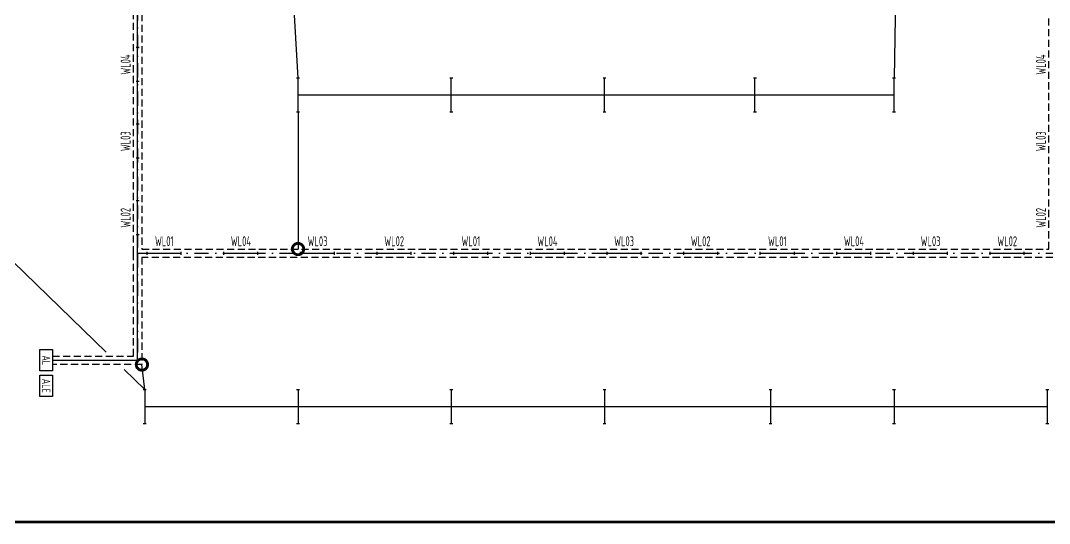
# Model space of a CAD drawing. Header units: millimetres. Extents: x -691095 to 2797013, y -349436 to 2050109.
# Drawn here: x 1383678 to 1419929, y 1575308 to 1593031 of the extents above; entities that cross this region are included whole.
import ezdxf
from ezdxf.enums import TextEntityAlignment as Align

# ---------------------------------------------------------------- set-up
doc = ezdxf.new("R2010")
doc.units = ezdxf.units.MM
doc.header["$LTSCALE"] = 1000
doc.linetypes.add('DASHDOT', pattern=[1, 0.5, -0.25, 0, -0.25])
doc.linetypes.add('HIDDEN', pattern=[0.375, 0.25, -0.125])
for name, color, linetype, plot in [('E-LANE-CENTER', 6, 'Continuous', False), ('E-LITE-CENTER', 5, 'DASHDOT', False), ('E-LITE-CENTER-JOIN', 1, 'Continuous', False)]:
    doc.layers.add(name, color=color, linetype=linetype, plot=plot)
for name, color, linetype in [('E-LITE-LITE', 3, 'Continuous'), ('E-LITE-WIRE', 4, 'Continuous'), ('E-POWR-EQPM', 3, 'Continuous'), ('E-UNIV-EL', 140, 'Continuous'), ('E-UNIV-EL2', 40, 'HIDDEN'), ('E-UNIV-NOTE', 6, 'Continuous'), ('防火分区', 2, 'Continuous')]:
    doc.layers.add(name, color=color, linetype=linetype)
doc.styles.add('TH-STYLE3', font='tssdeng.shx', dxfattribs={"width": 0.65, "bigfont": 'tssdchn.shx'})

# ---------------------------------------------------------------- blocks, each defined once
blk = doc.blocks.new('E-BDB001')
blk.add_lwpolyline([(-2.5, -1.5), (-2.5, 1.5), (2.5, 1.5), (2.5, -1.5)], close=True)
at = {"layer": 'E-UNIV-EL', "style": 'TH-STYLE3', "width": 0.7}
blk.add_attdef('BOX', text='', height=2, dxfattribs=at).set_placement((0, 0), align=Align.MIDDLE)
blk = doc.blocks.new('E-BDB003')
blk.add_lwpolyline([(-2.5, -1.5), (-2.5, 1.5), (2.5, 1.5), (2.5, -1.5)], close=True)
at = {"layer": 'E-UNIV-EL', "style": 'TH-STYLE3', "width": 0.7}
blk.add_attdef('BOX', text='', height=2, dxfattribs=at).set_placement((0, 0), align=Align.MIDDLE)
blk = doc.blocks.new('E-BL001-1')
for p, q in [((-6, -0.5), (-6, 0.5)), ((-6, 0), (6, 0)), ((6, -0.5), (6, 0.5))]:
    blk.add_line(p, q)

msp = doc.modelspace()

# ---------------------------------------------------------------- linework, layer by layer
at = {"layer": 'E-LANE-CENTER'}
msp.add_line((1387803.52671, 1584829.81282), (1387803.52671, 1617029.81282), dxfattribs=at)
msp.add_line((1387803.52671, 1584829.81282), (1387803.52671, 1617029.81282), dxfattribs=at)
at = {"layer": 'E-LITE-CENTER'}
for p, q in [((1387803.52672, 1606529.81282), (1387803.52671, 1584829.81282)), ((1387803.52672, 1606529.81282), (1387803.52671, 1584829.81282)), ((1387803.52672, 1606529.81282), (1387803.52671, 1584829.81282)), ((1387803.52672, 1606529.81282), (1387803.52671, 1584829.81282)), ((1387803.52672, 1606529.81282), (1387803.52671, 1584829.81282)), ((1387803.52672, 1606529.81282), (1387803.52671, 1584829.81282)), ((1387803.52672, 1606529.81282), (1387803.52671, 1584829.81282)), ((1387803.52672, 1606529.81282), (1387803.52671, 1584829.81282)), ((1387803.52672, 1606529.81282), (1387803.52671, 1584829.81282)), ((1387803.52672, 1606529.81282), (1387803.52671, 1584829.81282)), ((1387803.52671, 1584829.81282), (1420053.52671, 1584829.81282)), ((1387803.52671, 1584829.81282), (1387803.52671, 1581057.31896)), ((1387803.52671, 1584829.81282), (1420053.52671, 1584829.81282)), ((1387803.52671, 1584829.81282), (1387803.52671, 1581057.31896)), ((1387803.52671, 1584829.81282), (1420053.52671, 1584829.81282)), ((1387803.52671, 1584829.81282), (1387803.52671, 1581057.31896)), ((1387803.52671, 1584829.81282), (1420053.52671, 1584829.81282)), ((1387803.52671, 1584829.81282), (1387803.52671, 1581057.31896)), ((1387803.52671, 1584829.81282), (1420053.52671, 1584829.81282)), ((1387803.52671, 1584829.81282), (1387803.52671, 1581057.31896)), ((1387803.52671, 1584829.81282), (1420053.52671, 1584829.81282)), ((1387803.52671, 1584829.81282), (1387803.52671, 1581057.31896)), ((1387803.52671, 1584829.81282), (1420053.52671, 1584829.81282)), ((1387803.52671, 1584829.81282), (1387803.52671, 1581057.31896)), ((1387803.52671, 1584829.81282), (1420053.52671, 1584829.81282)), ((1387803.52671, 1584829.81282), (1387803.52671, 1581057.31896)), ((1387803.52671, 1584829.81282), (1420053.52671, 1584829.81282)), ((1387803.52671, 1584829.81282), (1387803.52671, 1581057.31896)), ((1387803.52671, 1584829.81282), (1420053.52671, 1584829.81282)), ((1387803.52671, 1584829.81282), (1387803.52671, 1581057.31896)), ((1384803.52671, 1581057.31896), (1387803.52671, 1581057.31896)), ((1384803.52671, 1581057.31896), (1387803.52671, 1581057.31896)), ((1384803.52671, 1581057.31896), (1387803.52671, 1581057.31896)), ((1384803.52671, 1581057.31896), (1387803.52671, 1581057.31896)), ((1384803.52671, 1581057.31896), (1387803.52671, 1581057.31896)), ((1384803.52671, 1581057.31896), (1387803.52671, 1581057.31896)), ((1384803.52671, 1581057.31896), (1387803.52671, 1581057.31896)), ((1384803.52671, 1581057.31896), (1387803.52671, 1581057.31896)), ((1384803.52671, 1581057.31896), (1387803.52671, 1581057.31896)), ((1384803.52671, 1581057.31896), (1387803.52671, 1581057.31896))]:
    msp.add_line(p, q, dxfattribs=at)
at = {"layer": 'E-LITE-CENTER-JOIN'}
msp.add_lwpolyline([(1384803.52671, 1581057.31896), (1387803.52671, 1581057.31896), (1387803.52671, 1584829.81282)], dxfattribs=at)
msp.add_lwpolyline([(1384803.52671, 1581057.31896), (1387803.52671, 1581057.31896), (1387803.52671, 1584829.81282)], dxfattribs=at)
at = {"layer": 'E-LITE-WIRE', "color": 30, "true_color": 0xf26722}
for p, q in [((1393453.41055, 1591005.02455), (1393203.41054, 1595629.77454)), ((1393453.41055, 1591005.02455), (1393203.41054, 1595629.77454)), ((1414528.77673, 1595277.94543), (1414453.41055, 1591005.02455)), ((1414528.77673, 1595277.94543), (1414453.41055, 1591005.02455)), ((1386699.85677, 1581342.87574), (1383003.16054, 1584929.77454)), ((1386699.85677, 1581342.87574), (1383003.16054, 1584929.77454)), ((1388053.41055, 1580029.52455), (1387327.96698, 1580733.42135)), ((1388053.41055, 1580029.52455), (1387327.96698, 1580733.42135))]:
    msp.add_line(p, q, dxfattribs=at)
at = {"layer": 'E-LITE-WIRE'}
for p, q in [((1414453.52673, 1590403.19544), (1393453.52673, 1590403.19544, 0.00407)), ((1414453.52673, 1590403.19544), (1393453.52673, 1590403.19544, 0.00407)), ((1388053.52673, 1579427.69544), (1419853.52673, 1579427.69544, 0.00407)), ((1388053.52673, 1579427.69544), (1419853.52673, 1579427.69544, 0.00407))]:
    msp.add_line(p, q, dxfattribs=at)
at = {"layer": 'E-LITE-WIRE', "color": 2}
for p, q in [((1393453.41055, 1589805.02455), (1393453.41055, 1584979.81282)), ((1393453.41055, 1589805.02455), (1393453.41055, 1584979.81282)), ((1388053.41055, 1580029.52455), (1387953.52671, 1580907.31896)), ((1388053.41055, 1580029.52455), (1387953.52671, 1580907.31896))]:
    msp.add_line(p, q, dxfattribs=at)
at = {"layer": 'E-LITE-WIRE', "color": 2, "const_width": 400}
for points in [[(1393403.41055, 1584979.81282, 1), (1393503.41055, 1584979.81282, 1), (1393403.41055, 1584979.81282, -1)], [(1393403.41055, 1584979.81282, 1), (1393503.41055, 1584979.81282, 1), (1393403.41055, 1584979.81282, -1)], [(1387903.52671, 1580907.31896, 1), (1388003.52671, 1580907.31896, 1), (1387903.52671, 1580907.31896, -1)], [(1387903.52671, 1580907.31896, 1), (1388003.52671, 1580907.31896, 1), (1387903.52671, 1580907.31896, -1)]]:
    msp.add_lwpolyline(points, format="xyb", dxfattribs=at)
at = {"layer": 'E-UNIV-EL2'}
for p, q in [((1387653.52671, 1584829.81282), (1387653.52672, 1606529.81282)), ((1387653.52671, 1584829.81282), (1387653.52672, 1606529.81282)), ((1387653.52671, 1584829.81282), (1387653.52672, 1606529.81282)), ((1387653.52671, 1584829.81282), (1387653.52672, 1606529.81282)), ((1387653.52671, 1584829.81282), (1387653.52672, 1606529.81282)), ((1387653.52671, 1584829.81282), (1387653.52672, 1606529.81282)), ((1387653.52671, 1584829.81282), (1387653.52672, 1606529.81282)), ((1387653.52671, 1584829.81282), (1387653.52672, 1606529.81282)), ((1387653.52671, 1584829.81282), (1387653.52672, 1606529.81282)), ((1387653.52671, 1584829.81282), (1387653.52672, 1606529.81282)), ((1387953.52672, 1606379.81282), (1387953.52671, 1584979.81282)), ((1387953.52672, 1606379.81282), (1387953.52671, 1584979.81282)), ((1387953.52672, 1606379.81282), (1387953.52671, 1584979.81282)), ((1387953.52672, 1606379.81282), (1387953.52671, 1584979.81282)), ((1387953.52672, 1606379.81282), (1387953.52671, 1584979.81282)), ((1387953.52672, 1606379.81282), (1387953.52671, 1584979.81282)), ((1387953.52672, 1606379.81282), (1387953.52671, 1584979.81282)), ((1387953.52672, 1606379.81282), (1387953.52671, 1584979.81282)), ((1387953.52672, 1606379.81282), (1387953.52671, 1584979.81282)), ((1387953.52672, 1606379.81282), (1387953.52671, 1584979.81282)), ((1419903.52671, 1584979.81282), (1419903.52671, 1600929.81282)), ((1419903.52671, 1584979.81282), (1419903.52671, 1600929.81282)), ((1419903.52671, 1584979.81282), (1419903.52671, 1600929.81282)), ((1419903.52671, 1584979.81282), (1419903.52671, 1600929.81282)), ((1419903.52671, 1584979.81282), (1419903.52671, 1600929.81282)), ((1419903.52671, 1584979.81282), (1419903.52671, 1600929.81282)), ((1419903.52671, 1584979.81282), (1419903.52671, 1600929.81282)), ((1419903.52671, 1584979.81282), (1419903.52671, 1600929.81282)), ((1419903.52671, 1584979.81282), (1419903.52671, 1600929.81282)), ((1419903.52671, 1584979.81282), (1419903.52671, 1600929.81282)), ((1387953.52671, 1584979.81282), (1419903.52671, 1584979.81282)), ((1387953.52671, 1584979.81282), (1419903.52671, 1584979.81282)), ((1387953.52671, 1584979.81282), (1419903.52671, 1584979.81282)), ((1387953.52671, 1584979.81282), (1419903.52671, 1584979.81282)), ((1387953.52671, 1584979.81282), (1419903.52671, 1584979.81282)), ((1387953.52671, 1584979.81282), (1419903.52671, 1584979.81282)), ((1387953.52671, 1584979.81282), (1419903.52671, 1584979.81282)), ((1387953.52671, 1584979.81282), (1419903.52671, 1584979.81282)), ((1387953.52671, 1584979.81282), (1419903.52671, 1584979.81282)), ((1387953.52671, 1584979.81282), (1419903.52671, 1584979.81282)), ((1387653.52671, 1581207.31896), (1387653.52671, 1584829.81282)), ((1387653.52671, 1581207.31896), (1387653.52671, 1584829.81282)), ((1387653.52671, 1581207.31896), (1387653.52671, 1584829.81282)), ((1387653.52671, 1581207.31896), (1387653.52671, 1584829.81282)), ((1387653.52671, 1581207.31896), (1387653.52671, 1584829.81282)), ((1387653.52671, 1581207.31896), (1387653.52671, 1584829.81282)), ((1387653.52671, 1581207.31896), (1387653.52671, 1584829.81282)), ((1387653.52671, 1581207.31896), (1387653.52671, 1584829.81282)), ((1387653.52671, 1581207.31896), (1387653.52671, 1584829.81282)), ((1387653.52671, 1581207.31896), (1387653.52671, 1584829.81282)), ((1420053.52671, 1584679.81282), (1387953.52671, 1584679.81282)), ((1387953.52671, 1584679.81282), (1387953.52671, 1580907.31896)), ((1420053.52671, 1584679.81282), (1387953.52671, 1584679.81282)), ((1387953.52671, 1584679.81282), (1387953.52671, 1580907.31896)), ((1420053.52671, 1584679.81282), (1387953.52671, 1584679.81282)), ((1387953.52671, 1584679.81282), (1387953.52671, 1580907.31896)), ((1420053.52671, 1584679.81282), (1387953.52671, 1584679.81282)), ((1387953.52671, 1584679.81282), (1387953.52671, 1580907.31896)), ((1420053.52671, 1584679.81282), (1387953.52671, 1584679.81282)), ((1387953.52671, 1584679.81282), (1387953.52671, 1580907.31896)), ((1420053.52671, 1584679.81282), (1387953.52671, 1584679.81282)), ((1387953.52671, 1584679.81282), (1387953.52671, 1580907.31896)), ((1420053.52671, 1584679.81282), (1387953.52671, 1584679.81282)), ((1387953.52671, 1584679.81282), (1387953.52671, 1580907.31896)), ((1420053.52671, 1584679.81282), (1387953.52671, 1584679.81282)), ((1387953.52671, 1584679.81282), (1387953.52671, 1580907.31896)), ((1420053.52671, 1584679.81282), (1387953.52671, 1584679.81282)), ((1387953.52671, 1584679.81282), (1387953.52671, 1580907.31896)), ((1420053.52671, 1584679.81282), (1387953.52671, 1584679.81282)), ((1387953.52671, 1584679.81282), (1387953.52671, 1580907.31896)), ((1384803.52671, 1581207.31896), (1387653.52671, 1581207.31896)), ((1384803.52671, 1581207.31896), (1384803.52671, 1580907.31896)), ((1384803.52671, 1581207.31896), (1387653.52671, 1581207.31896)), ((1384803.52671, 1581207.31896), (1384803.52671, 1580907.31896)), ((1384803.52671, 1581207.31896), (1387653.52671, 1581207.31896)), ((1384803.52671, 1581207.31896), (1384803.52671, 1580907.31896)), ((1384803.52671, 1581207.31896), (1387653.52671, 1581207.31896)), ((1384803.52671, 1581207.31896), (1384803.52671, 1580907.31896)), ((1384803.52671, 1581207.31896), (1387653.52671, 1581207.31896)), ((1384803.52671, 1581207.31896), (1384803.52671, 1580907.31896)), ((1384803.52671, 1581207.31896), (1387653.52671, 1581207.31896)), ((1384803.52671, 1581207.31896), (1384803.52671, 1580907.31896)), ((1384803.52671, 1581207.31896), (1387653.52671, 1581207.31896)), ((1384803.52671, 1581207.31896), (1384803.52671, 1580907.31896)), ((1384803.52671, 1581207.31896), (1387653.52671, 1581207.31896)), ((1384803.52671, 1581207.31896), (1384803.52671, 1580907.31896)), ((1384803.52671, 1581207.31896), (1387653.52671, 1581207.31896)), ((1384803.52671, 1581207.31896), (1384803.52671, 1580907.31896)), ((1384803.52671, 1581207.31896), (1387653.52671, 1581207.31896)), ((1384803.52671, 1581207.31896), (1384803.52671, 1580907.31896)), ((1387953.52671, 1580907.31896), (1384803.52671, 1580907.31896)), ((1387953.52671, 1580907.31896), (1384803.52671, 1580907.31896)), ((1387953.52671, 1580907.31896), (1384803.52671, 1580907.31896)), ((1387953.52671, 1580907.31896), (1384803.52671, 1580907.31896)), ((1387953.52671, 1580907.31896), (1384803.52671, 1580907.31896)), ((1387953.52671, 1580907.31896), (1384803.52671, 1580907.31896)), ((1387953.52671, 1580907.31896), (1384803.52671, 1580907.31896)), ((1387953.52671, 1580907.31896), (1384803.52671, 1580907.31896)), ((1387953.52671, 1580907.31896), (1384803.52671, 1580907.31896)), ((1387953.52671, 1580907.31896), (1384803.52671, 1580907.31896))]:
    msp.add_line(p, q, dxfattribs=at)
at = {"layer": '防火分区', "const_width": 100}
msp.add_lwpolyline([(1437253.52671, 1625439.92939), (1437253.52671, 1622880.38771), (1441053.52609, 1622879.23793), (1441053.52609, 1624379.81326), (1449153.52721, 1624379.81326), (1449153.52671, 1622879.81282), (1449803.52671, 1622879.81282), (1449953.52671, 1593079.81282), (1422880.71169, 1593079.81282), (1422853.52671, 1588179.81282), (1422353.52671, 1582079.81282), (1422353.52671, 1575359.81282), (1419903.5683, 1575359.81282), (1417003.44837, 1575359.62879), (1411953.55311, 1575357.50444), (1400703.5683, 1575357.50033), (1400703.48756, 1575359.81282), (1398703.48756, 1575359.81282), (1398703.59134, 1575357.50444), (1387453.45138, 1575357.50444), (1382403.45113, 1575357.50442)], dxfattribs=at)
msp.add_lwpolyline([(1437253.52671, 1625439.92939), (1437253.52671, 1622880.38771), (1441053.52609, 1622879.23793), (1441053.52609, 1624379.81326), (1449153.52721, 1624379.81326), (1449153.52671, 1622879.81282), (1449803.52671, 1622879.81282), (1449953.52671, 1593079.81282), (1422880.71169, 1593079.81282), (1422853.52671, 1588179.81282), (1422353.52671, 1582079.81282), (1422353.52671, 1575359.81282), (1419903.5683, 1575359.81282), (1417003.44837, 1575359.62879), (1411953.55311, 1575357.50444), (1400703.5683, 1575357.50033), (1400703.48756, 1575359.81282), (1398703.48756, 1575359.81282), (1398703.59134, 1575357.50444), (1387453.45138, 1575357.50444), (1382403.45113, 1575357.50442)], dxfattribs=at)

# ---------------------------------------------------------------- block references
at = {"layer": 'E-LITE-LITE', "xscale": 100, "yscale": 100, "zscale": 100}
for p, rotation in [((1387803.52671, 1591479.81282), 90), ((1387803.52671, 1591479.81282), 90), ((1387803.52671, 1591479.81282), 90), ((1387803.52671, 1591479.81282), 90), ((1387803.52671, 1591479.81282), 90), ((1387803.52671, 1591479.81282), 90), ((1387803.52671, 1591479.81282), 90), ((1387803.52671, 1591479.81282), 90), ((1387803.52671, 1591479.81282), 90), ((1387803.52671, 1591479.81282), 90), ((1393453.41055, 1590405.02455), 90), ((1393453.41055, 1590405.02455), 90), ((1398853.41055, 1590405.02455), 90), ((1398853.41055, 1590405.02455), 90), ((1404253.41055, 1590405.02455), 90), ((1404253.41055, 1590405.02455), 90), ((1409553.41055, 1590405.02455), 90), ((1409553.41055, 1590405.02455), 90), ((1414453.41055, 1590405.02455), 90), ((1414453.41055, 1590405.02455), 90), ((1387803.52671, 1588779.81282), 90), ((1387803.52671, 1588779.81282), 90), ((1387803.52671, 1588779.81282), 90), ((1387803.52671, 1588779.81282), 90), ((1387803.52671, 1588779.81282), 90), ((1387803.52671, 1588779.81282), 90), ((1387803.52671, 1588779.81282), 90), ((1387803.52671, 1588779.81282), 90), ((1387803.52671, 1588779.81282), 90), ((1387803.52671, 1588779.81282), 90), ((1387803.52671, 1586079.81282), 90), ((1387803.52671, 1586079.81282), 90), ((1387803.52671, 1586079.81282), 90), ((1387803.52671, 1586079.81282), 90), ((1387803.52671, 1586079.81282), 90), ((1387803.52671, 1586079.81282), 90), ((1387803.52671, 1586079.81282), 90), ((1387803.52671, 1586079.81282), 90), ((1387803.52671, 1586079.81282), 90), ((1387803.52671, 1586079.81282), 90), ((1388053.41055, 1579429.52455), 270), ((1388053.41055, 1579429.52455), 270), ((1393453.41054, 1579429.52455), 270), ((1393453.41054, 1579429.52455), 270), ((1398853.41054, 1579429.52455), 270), ((1398853.41054, 1579429.52455), 270), ((1404253.41054, 1579429.52455), 270), ((1404253.41054, 1579429.52455), 270), ((1410103.41055, 1579429.52455), 270), ((1410103.41055, 1579429.52455), 270), ((1414453.41054, 1579429.52455), 270), ((1414453.41054, 1579429.52455), 270), ((1419853.41054, 1579429.52455), 270), ((1419853.41054, 1579429.52455), 270)]:
    msp.add_blockref('E-BL001-1', p, dxfattribs=dict(at, rotation=rotation))
for p in [(1388741.73163, 1584829.81282), (1388741.73163, 1584829.81282), (1388741.73163, 1584829.81282), (1388741.73163, 1584829.81282), (1388741.73163, 1584829.81282), (1388741.73163, 1584829.81282), (1388741.73163, 1584829.81282), (1388741.73163, 1584829.81282), (1388741.73163, 1584829.81282), (1388741.73163, 1584829.81282), (1391441.73163, 1584829.81282), (1391441.73163, 1584829.81282), (1391441.73163, 1584829.81282), (1391441.73163, 1584829.81282), (1391441.73163, 1584829.81282), (1391441.73163, 1584829.81282), (1391441.73163, 1584829.81282), (1391441.73163, 1584829.81282), (1391441.73163, 1584829.81282), (1391441.73163, 1584829.81282), (1394141.73163, 1584829.81282), (1394141.73163, 1584829.81282), (1394141.73163, 1584829.81282), (1394141.73163, 1584829.81282), (1394141.73163, 1584829.81282), (1394141.73163, 1584829.81282), (1394141.73163, 1584829.81282), (1394141.73163, 1584829.81282), (1394141.73163, 1584829.81282), (1394141.73163, 1584829.81282), (1396841.73163, 1584829.81282), (1396841.73163, 1584829.81282), (1396841.73163, 1584829.81282), (1396841.73163, 1584829.81282), (1396841.73163, 1584829.81282), (1396841.73163, 1584829.81282), (1396841.73163, 1584829.81282), (1396841.73163, 1584829.81282), (1396841.73163, 1584829.81282), (1396841.73163, 1584829.81282), (1399541.73163, 1584829.81282), (1399541.73163, 1584829.81282), (1399541.73163, 1584829.81282), (1399541.73163, 1584829.81282), (1399541.73163, 1584829.81282), (1399541.73163, 1584829.81282), (1399541.73163, 1584829.81282), (1399541.73163, 1584829.81282), (1399541.73163, 1584829.81282), (1399541.73163, 1584829.81282), (1402241.73163, 1584829.81282), (1402241.73163, 1584829.81282), (1402241.73163, 1584829.81282), (1402241.73163, 1584829.81282), (1402241.73163, 1584829.81282), (1402241.73163, 1584829.81282), (1402241.73163, 1584829.81282), (1402241.73163, 1584829.81282), (1402241.73163, 1584829.81282), (1402241.73163, 1584829.81282), (1404941.73163, 1584829.81282), (1404941.73163, 1584829.81282), (1404941.73163, 1584829.81282), (1404941.73163, 1584829.81282), (1404941.73163, 1584829.81282), (1404941.73163, 1584829.81282), (1404941.73163, 1584829.81282), (1404941.73163, 1584829.81282), (1404941.73163, 1584829.81282), (1404941.73163, 1584829.81282), (1407641.73163, 1584829.81282), (1407641.73163, 1584829.81282), (1407641.73163, 1584829.81282), (1407641.73163, 1584829.81282), (1407641.73163, 1584829.81282), (1407641.73163, 1584829.81282), (1407641.73163, 1584829.81282), (1407641.73163, 1584829.81282), (1407641.73163, 1584829.81282), (1407641.73163, 1584829.81282), (1410341.73163, 1584829.81282), (1410341.73163, 1584829.81282), (1410341.73163, 1584829.81282), (1410341.73163, 1584829.81282), (1410341.73163, 1584829.81282), (1410341.73163, 1584829.81282), (1410341.73163, 1584829.81282), (1410341.73163, 1584829.81282), (1410341.73163, 1584829.81282), (1410341.73163, 1584829.81282), (1413041.73163, 1584829.81282), (1413041.73163, 1584829.81282), (1413041.73163, 1584829.81282), (1413041.73163, 1584829.81282), (1413041.73163, 1584829.81282), (1413041.73163, 1584829.81282), (1413041.73163, 1584829.81282), (1413041.73163, 1584829.81282), (1413041.73163, 1584829.81282), (1413041.73163, 1584829.81282), (1415741.73163, 1584829.81282), (1415741.73163, 1584829.81282), (1415741.73163, 1584829.81282), (1415741.73163, 1584829.81282), (1415741.73163, 1584829.81282), (1415741.73163, 1584829.81282), (1415741.73163, 1584829.81282), (1415741.73163, 1584829.81282), (1415741.73163, 1584829.81282), (1415741.73163, 1584829.81282), (1418441.73163, 1584829.81282), (1418441.73163, 1584829.81282), (1418441.73163, 1584829.81282), (1418441.73163, 1584829.81282), (1418441.73163, 1584829.81282), (1418441.73163, 1584829.81282), (1418441.73163, 1584829.81282), (1418441.73163, 1584829.81282), (1418441.73163, 1584829.81282), (1418441.73163, 1584829.81282)]:
    msp.add_blockref('E-BL001-1', p, dxfattribs=at)
at = {"layer": 'E-POWR-EQPM', "xscale": 150, "yscale": 150, "zscale": 150, "rotation": 270}
for name, p, values in [('E-BDB001', (1384578.52671, 1581057.31896), {'BOX': 'AL'}), ('E-BDB001', (1384578.52671, 1581057.31896), {'BOX': 'AL'}), ('E-BDB003', (1384578.52671, 1580157.31896), {'BOX': 'ALE'}), ('E-BDB003', (1384578.52671, 1580157.31896), {'BOX': 'ALE'})]:
    msp.add_blockref(name, p, dxfattribs=at).add_auto_attribs(values)

# ---------------------------------------------------------------- texts
at = {"layer": 'E-UNIV-NOTE', "color": 6, "style": 'TH-STYLE3', "width": 0.65}
for s, p in [('WL04', (1387378.52671, 1591479.81282)), ('WL04', (1387378.52671, 1591479.81282)), ('WL04', (1387378.52671, 1591479.81282)), ('WL04', (1387378.52671, 1591479.81282)), ('WL04', (1387378.52671, 1591479.81282)), ('WL04', (1387378.52671, 1591479.81282)), ('WL04', (1387378.52671, 1591479.81282)), ('WL04', (1387378.52671, 1591479.81282)), ('WL04', (1387378.52671, 1591479.81282)), ('WL04', (1387378.52671, 1591479.81282)), ('WL04', (1419628.52671, 1591479.81282)), ('WL04', (1419628.52671, 1591479.81282)), ('WL04', (1419628.52671, 1591479.81282)), ('WL04', (1419628.52671, 1591479.81282)), ('WL04', (1419628.52671, 1591479.81282)), ('WL04', (1419628.52671, 1591479.81282)), ('WL04', (1419628.52671, 1591479.81282)), ('WL04', (1419628.52671, 1591479.81282)), ('WL04', (1419628.52671, 1591479.81282)), ('WL04', (1419628.52671, 1591479.81282)), ('WL03', (1387378.52671, 1588779.81282)), ('WL03', (1387378.52671, 1588779.81282)), ('WL03', (1387378.52671, 1588779.81282)), ('WL03', (1387378.52671, 1588779.81282)), ('WL03', (1387378.52671, 1588779.81282)), ('WL03', (1387378.52671, 1588779.81282)), ('WL03', (1387378.52671, 1588779.81282)), ('WL03', (1387378.52671, 1588779.81282)), ('WL03', (1387378.52671, 1588779.81282)), ('WL03', (1387378.52671, 1588779.81282)), ('WL03', (1419628.52671, 1588779.81282)), ('WL03', (1419628.52671, 1588779.81282)), ('WL03', (1419628.52671, 1588779.81282)), ('WL03', (1419628.52671, 1588779.81282)), ('WL03', (1419628.52671, 1588779.81282)), ('WL03', (1419628.52671, 1588779.81282)), ('WL03', (1419628.52671, 1588779.81282)), ('WL03', (1419628.52671, 1588779.81282)), ('WL03', (1419628.52671, 1588779.81282)), ('WL03', (1419628.52671, 1588779.81282)), ('WL02', (1387378.52671, 1586079.81282)), ('WL02', (1387378.52671, 1586079.81282)), ('WL02', (1387378.52671, 1586079.81282)), ('WL02', (1387378.52671, 1586079.81282)), ('WL02', (1387378.52671, 1586079.81282)), ('WL02', (1387378.52671, 1586079.81282)), ('WL02', (1387378.52671, 1586079.81282)), ('WL02', (1387378.52671, 1586079.81282)), ('WL02', (1387378.52671, 1586079.81282)), ('WL02', (1387378.52671, 1586079.81282)), ('WL02', (1419628.52671, 1586079.81282)), ('WL02', (1419628.52671, 1586079.81282)), ('WL02', (1419628.52671, 1586079.81282)), ('WL02', (1419628.52671, 1586079.81282)), ('WL02', (1419628.52671, 1586079.81282)), ('WL02', (1419628.52671, 1586079.81282)), ('WL02', (1419628.52671, 1586079.81282)), ('WL02', (1419628.52671, 1586079.81282)), ('WL02', (1419628.52671, 1586079.81282)), ('WL02', (1419628.52671, 1586079.81282))]:
    msp.add_text(s, height=350, rotation=90, dxfattribs=at).set_placement(p, align=Align.MIDDLE_CENTER)
for s, p in [('WL01', (1388741.73163, 1585254.81282)), ('WL01', (1388741.73163, 1585254.81282)), ('WL01', (1388741.73163, 1585254.81282)), ('WL01', (1388741.73163, 1585254.81282)), ('WL01', (1388741.73163, 1585254.81282)), ('WL01', (1388741.73163, 1585254.81282)), ('WL01', (1388741.73163, 1585254.81282)), ('WL01', (1388741.73163, 1585254.81282)), ('WL01', (1388741.73163, 1585254.81282)), ('WL01', (1388741.73163, 1585254.81282)), ('WL04', (1391441.73163, 1585254.81282)), ('WL04', (1391441.73163, 1585254.81282)), ('WL04', (1391441.73163, 1585254.81282)), ('WL04', (1391441.73163, 1585254.81282)), ('WL04', (1391441.73163, 1585254.81282)), ('WL04', (1391441.73163, 1585254.81282)), ('WL04', (1391441.73163, 1585254.81282)), ('WL04', (1391441.73163, 1585254.81282)), ('WL04', (1391441.73163, 1585254.81282)), ('WL04', (1391441.73163, 1585254.81282)), ('WL03', (1394141.73163, 1585254.81282)), ('WL03', (1394141.73163, 1585254.81282)), ('WL03', (1394141.73163, 1585254.81282)), ('WL03', (1394141.73163, 1585254.81282)), ('WL03', (1394141.73163, 1585254.81282)), ('WL03', (1394141.73163, 1585254.81282)), ('WL03', (1394141.73163, 1585254.81282)), ('WL03', (1394141.73163, 1585254.81282)), ('WL03', (1394141.73163, 1585254.81282)), ('WL03', (1394141.73163, 1585254.81282)), ('WL02', (1396841.73163, 1585254.81282)), ('WL02', (1396841.73163, 1585254.81282)), ('WL02', (1396841.73163, 1585254.81282)), ('WL02', (1396841.73163, 1585254.81282)), ('WL02', (1396841.73163, 1585254.81282)), ('WL02', (1396841.73163, 1585254.81282)), ('WL02', (1396841.73163, 1585254.81282)), ('WL02', (1396841.73163, 1585254.81282)), ('WL02', (1396841.73163, 1585254.81282)), ('WL02', (1396841.73163, 1585254.81282)), ('WL01', (1399541.73163, 1585254.81282)), ('WL01', (1399541.73163, 1585254.81282)), ('WL01', (1399541.73163, 1585254.81282)), ('WL01', (1399541.73163, 1585254.81282)), ('WL01', (1399541.73163, 1585254.81282)), ('WL01', (1399541.73163, 1585254.81282)), ('WL01', (1399541.73163, 1585254.81282)), ('WL01', (1399541.73163, 1585254.81282)), ('WL01', (1399541.73163, 1585254.81282)), ('WL01', (1399541.73163, 1585254.81282)), ('WL04', (1402241.73163, 1585254.81282)), ('WL04', (1402241.73163, 1585254.81282)), ('WL04', (1402241.73163, 1585254.81282)), ('WL04', (1402241.73163, 1585254.81282)), ('WL04', (1402241.73163, 1585254.81282)), ('WL04', (1402241.73163, 1585254.81282)), ('WL04', (1402241.73163, 1585254.81282)), ('WL04', (1402241.73163, 1585254.81282)), ('WL04', (1402241.73163, 1585254.81282)), ('WL04', (1402241.73163, 1585254.81282)), ('WL03', (1404941.73163, 1585254.81282)), ('WL03', (1404941.73163, 1585254.81282)), ('WL03', (1404941.73163, 1585254.81282)), ('WL03', (1404941.73163, 1585254.81282)), ('WL03', (1404941.73163, 1585254.81282)), ('WL03', (1404941.73163, 1585254.81282)), ('WL03', (1404941.73163, 1585254.81282)), ('WL03', (1404941.73163, 1585254.81282)), ('WL03', (1404941.73163, 1585254.81282)), ('WL03', (1404941.73163, 1585254.81282)), ('WL02', (1407641.73163, 1585254.81282)), ('WL02', (1407641.73163, 1585254.81282)), ('WL02', (1407641.73163, 1585254.81282)), ('WL02', (1407641.73163, 1585254.81282)), ('WL02', (1407641.73163, 1585254.81282)), ('WL02', (1407641.73163, 1585254.81282)), ('WL02', (1407641.73163, 1585254.81282)), ('WL02', (1407641.73163, 1585254.81282)), ('WL02', (1407641.73163, 1585254.81282)), ('WL02', (1407641.73163, 1585254.81282)), ('WL01', (1410341.73163, 1585254.81282)), ('WL01', (1410341.73163, 1585254.81282)), ('WL01', (1410341.73163, 1585254.81282)), ('WL01', (1410341.73163, 1585254.81282)), ('WL01', (1410341.73163, 1585254.81282)), ('WL01', (1410341.73163, 1585254.81282)), ('WL01', (1410341.73163, 1585254.81282)), ('WL01', (1410341.73163, 1585254.81282)), ('WL01', (1410341.73163, 1585254.81282)), ('WL01', (1410341.73163, 1585254.81282)), ('WL04', (1413041.73163, 1585254.81282)), ('WL04', (1413041.73163, 1585254.81282)), ('WL04', (1413041.73163, 1585254.81282)), ('WL04', (1413041.73163, 1585254.81282)), ('WL04', (1413041.73163, 1585254.81282)), ('WL04', (1413041.73163, 1585254.81282)), ('WL04', (1413041.73163, 1585254.81282)), ('WL04', (1413041.73163, 1585254.81282)), ('WL04', (1413041.73163, 1585254.81282)), ('WL04', (1413041.73163, 1585254.81282)), ('WL03', (1415741.73163, 1585254.81282)), ('WL03', (1415741.73163, 1585254.81282)), ('WL03', (1415741.73163, 1585254.81282)), ('WL03', (1415741.73163, 1585254.81282)), ('WL03', (1415741.73163, 1585254.81282)), ('WL03', (1415741.73163, 1585254.81282)), ('WL03', (1415741.73163, 1585254.81282)), ('WL03', (1415741.73163, 1585254.81282)), ('WL03', (1415741.73163, 1585254.81282)), ('WL03', (1415741.73163, 1585254.81282)), ('WL02', (1418441.73163, 1585254.81282)), ('WL02', (1418441.73163, 1585254.81282)), ('WL02', (1418441.73163, 1585254.81282)), ('WL02', (1418441.73163, 1585254.81282)), ('WL02', (1418441.73163, 1585254.81282)), ('WL02', (1418441.73163, 1585254.81282)), ('WL02', (1418441.73163, 1585254.81282)), ('WL02', (1418441.73163, 1585254.81282)), ('WL02', (1418441.73163, 1585254.81282)), ('WL02', (1418441.73163, 1585254.81282))]:
    msp.add_text(s, height=350, dxfattribs=at).set_placement(p, align=Align.MIDDLE_CENTER)

doc.saveas('drawing.dxf')
